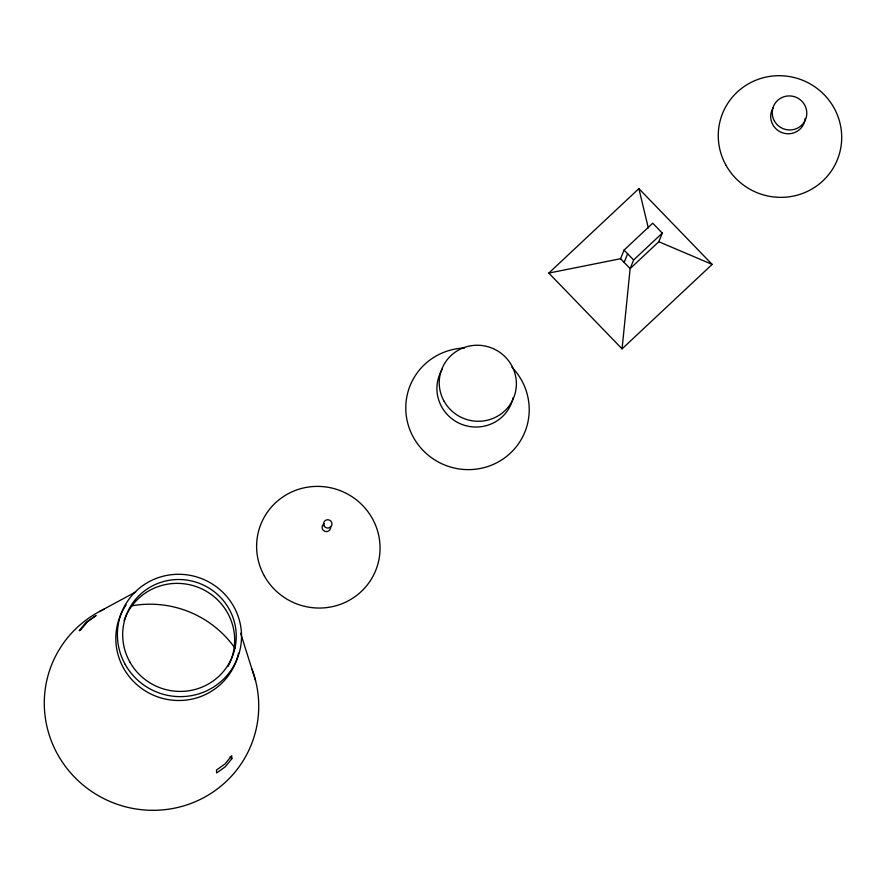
<?xml version="1.0" encoding="UTF-8"?>
<svg xmlns="http://www.w3.org/2000/svg" width="886" height="886" viewBox="0 0 886 886"><rect width="100%" height="100%" fill="white"/><g stroke="black" fill="none" stroke-linecap="round" stroke-linejoin="round"><path stroke-width="1.33" d="M622.072 348.862L630.134 268.613L633.623 259.975L662.296 233.096L652.738 223.206L624.065 250.096L620.577 258.723L548.811 273.087L622.072 348.862L712.145 264.393L638.884 188.629L548.811 273.087M624.132 262.4L627.62 253.773M620.577 258.723L630.134 268.613L658.807 241.723L662.296 233.096M231.877 758.682L225.232 766.822L216.66 772.957L216.505 770.023L225.088 763.887L231.733 755.747L231.877 758.682L230.039 756.777M99.52 611.517L135.735 591.937M658.807 241.723L712.145 264.393M624.065 250.096L633.623 259.975M240.627 633.246L255.545 680.537M638.884 188.629L648.308 227.912M251.989 669.174A107.527 105.368 22 0 1 192.251 802.949A107.527 105.368 22 0 1 53.747 746.688A107.527 105.368 22 0 1 104.238 609.158M238.567 653.159A62.253 61.001 22 0 1 153.776 695.355A62.253 61.001 22 0 1 126.122 604.861M124.118 620.632A56.948 55.807 22 0 1 200.546 588.326A56.948 55.807 22 0 1 227.912 666.538M132.025 605.791A102.222 100.162 22 0 1 235.011 648.209M513.182 397.615A38.685 37.91 22 0 1 461.263 424.161A38.685 37.91 22 0 1 442.424 368.986M511.898 367.169A61.898 60.658 22 0 1 498.585 461.783A61.898 60.658 22 0 1 408.313 425.247A61.898 60.658 22 0 1 464.552 348.01M330.434 526.472A4.242 4.164 22 0 1 327.709 531.39A4.242 4.164 22 0 1 322.46 529.075A4.242 4.164 22 0 1 324.276 523.748M805.208 118.392A17.332 16.978 22 0 1 782.681 132.878A17.332 16.978 22 0 1 773.168 107.76M85.809 622.614L79.164 630.743L80.903 629.758L87.548 621.618L96.12 615.482L85.809 622.614M125.17 664.367A62.253 61.001 22 0 0 232.675 667.712A62.253 61.001 22 0 0 180.545 574.316A62.253 61.001 22 0 0 125.17 664.367M129.799 661.908A56.948 55.807 22 0 0 228.134 664.965A56.948 55.807 22 0 0 180.456 579.533A56.948 55.807 22 0 0 129.799 661.908M264.349 575.955A61.898 60.658 22 0 0 371.245 579.278A61.898 60.658 22 0 0 319.414 486.414A61.898 60.658 22 0 0 264.349 575.955M725.999 165.272A61.898 60.658 22 0 0 832.895 168.584A61.898 60.658 22 0 0 781.064 75.731A61.898 60.658 22 0 0 725.999 165.272M324.055 525.863A4.242 4.164 22 0 0 331.386 526.096A4.242 4.164 22 0 0 327.831 519.728A4.242 4.164 22 0 0 324.055 525.863M444.074 401.225A38.685 37.91 22 0 0 510.879 403.307A38.685 37.91 22 0 0 478.484 345.263A38.685 37.91 22 0 0 444.074 401.225M774.397 120.994A17.332 16.978 22 0 0 804.322 121.925A17.332 16.978 22 0 0 789.814 95.921A17.332 16.978 22 0 0 774.397 120.994"/></g></svg>
